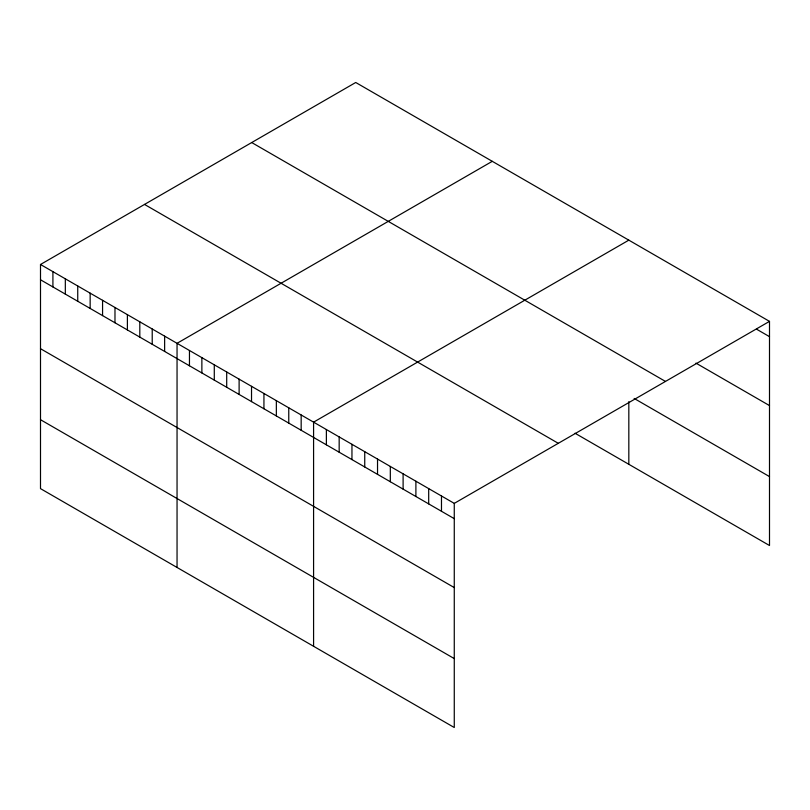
<?xml version="1.0" encoding="UTF-8"?>
<svg xmlns="http://www.w3.org/2000/svg" width="810" height="810" viewBox="0 0 810 810"><rect width="100%" height="100%" fill="white"/><g stroke="black" fill="none" stroke-linecap="round" stroke-linejoin="round"><path stroke-width="1.21" d="M40.5 264.485L454.268 503.375L454.268 727.512L40.5 488.632L40.5 264.485L355.732 82.488L769.5 321.367L769.5 545.515L575.029 433.239M492.277 161.322L177.046 343.318L177.046 567.466M628.823 240.155L313.581 422.152L313.581 646.289M454.268 503.375L769.5 321.367M756.712 329.275L769.5 336.656M695.962 363.123L769.5 405.587M251.707 142.54L665.476 381.429M634.149 398.449L769.5 476.594M144.524 204.424L558.292 443.313M40.5 279.774L454.268 518.663M40.5 348.695L454.268 587.584M40.5 419.701L454.268 658.591M628.823 401.638L628.823 464.292M441.48 495.983L441.48 511.272M428.692 488.602L428.692 503.891M415.894 481.221L415.894 496.51M403.107 473.83L403.107 489.118M390.319 466.449L390.319 481.737M377.531 459.067L377.531 474.356M364.743 451.686L364.743 466.975M351.955 444.295L351.955 459.584M339.167 436.914L339.167 452.203M326.379 429.533L326.379 444.822M301.168 414.983L301.168 430.272M288.765 407.815L288.765 423.103M276.352 400.646L276.352 415.935M263.938 393.478L263.938 408.767M251.525 386.319L251.525 401.608M239.112 379.151L239.112 394.44M226.699 371.982L226.699 387.271M214.285 364.814L214.285 380.103M201.872 357.645L201.872 372.934M189.459 350.487L189.459 365.776M164.632 336.15L164.632 351.439M152.219 328.981L152.219 344.27M139.806 321.813L139.806 337.102M127.393 314.655L127.393 329.943M114.98 307.486L114.98 322.775M102.566 300.318L102.566 315.606M90.153 293.149L90.153 308.438M77.74 285.981L77.74 301.269M65.326 278.812L65.326 294.101M52.913 271.654L52.913 286.942"/></g></svg>
